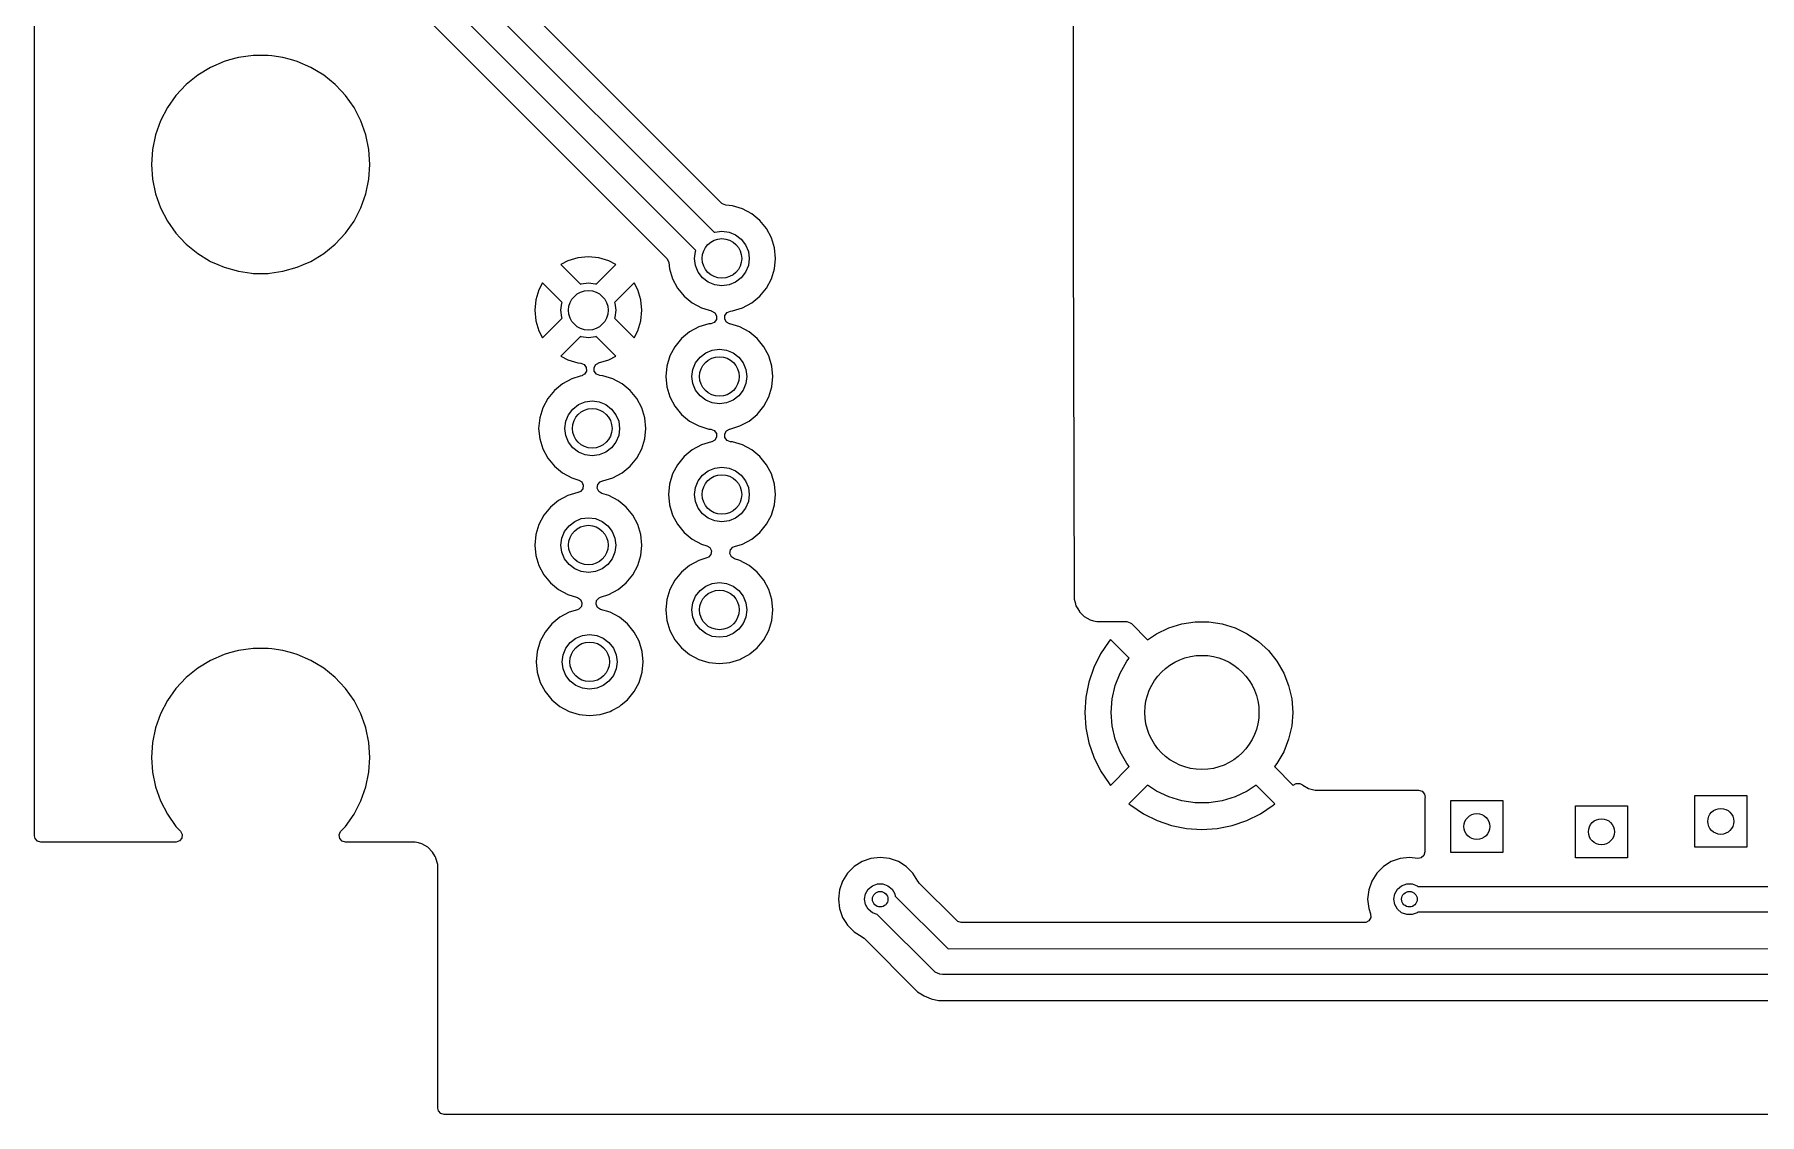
# Model space of a CAD drawing. Extents: x 68 to 141, y -145.2 to -105.
# Drawn here: x 68 to 101.25, y -145.25 to -124.43 of the extents above; entities that cross this region are included whole.
import ezdxf

# ---------------------------------------------------------------- set-up
doc = ezdxf.new("R2010")
doc.units = 0
doc.layers.add('BLACK', color=7, linetype='CONTINUOUS')

msp = doc.modelspace()

# ---------------------------------------------------------------- linework, layer by layer
at = {"layer": 'BLACK', "linetype": 'CONTINUOUS'}
for p, q in [((68.0005, -126.93703), (68.0005, -107.5)), ((70.999956, -118.153126), (81.099668, -128.246326)), ((80.748185, -128.595178), (70.573223, -118.426777)), ((70.16705, -118.728418), (80.188893, -128.75026)), ((81.25026, -127.688893), (72.561368, -119)), ((88.021488, -121.001929), (88.021488, -128.211942)), ((71.654935, -124.953188), (71.391382, -125.067664)), ((71.654936, -124.953188), (71.654935, -124.953188)), ((71.654939, -124.953186), (71.654936, -124.953188)), ((71.654942, -124.953186), (71.654939, -124.953186)), ((71.758659, -124.924126), (71.654942, -124.953186)), ((71.931635, -124.87566), (71.758659, -124.924126)), ((71.931642, -124.875659), (71.931635, -124.87566)), ((72.216321, -124.83653), (71.931642, -124.875659)), ((72.216322, -124.83653), (72.216321, -124.83653)), ((72.503678, -124.83653), (72.216322, -124.83653)), ((72.503679, -124.83653), (72.503678, -124.83653)), ((72.576942, -124.8466), (72.503679, -124.83653)), ((72.788358, -124.875659), (72.576942, -124.8466)), ((72.788359, -124.875659), (72.788358, -124.875659)), ((72.788364, -124.87566), (72.788359, -124.875659)), ((72.935578, -124.916907), (72.788364, -124.87566)), ((73.065058, -124.953186), (72.935578, -124.916907)), ((73.065061, -124.953187), (73.065058, -124.953186)), ((73.065063, -124.953188), (73.065061, -124.953187)), ((73.328617, -125.067664), (73.065063, -124.953188)), ((71.145853, -125.216974), (70.92295, -125.398319)), ((71.391382, -125.067664), (71.145853, -125.216974)), ((73.574146, -125.216974), (73.328617, -125.067664)), ((73.574147, -125.216975), (73.574146, -125.216974)), ((73.797053, -125.398322), (73.574147, -125.216975)), ((70.726812, -125.608329), (70.561098, -125.843094)), ((70.92295, -125.398319), (70.726812, -125.608329)), ((73.914554, -125.524135), (73.797053, -125.398322)), ((73.993187, -125.608329), (73.914554, -125.524135)), ((74.158901, -125.843094), (73.993187, -125.608329)), ((70.561098, -125.843094), (70.428894, -126.098236)), ((74.291106, -126.098236), (74.158901, -125.843094)), ((70.428894, -126.098236), (70.332667, -126.368992)), ((74.387334, -126.368998), (74.291105, -126.098236)), ((74.291105, -126.098236), (74.291106, -126.098236)), ((70.274201, -126.650349), (70.254592, -126.93703)), ((70.332666, -126.368995), (70.274201, -126.650349)), ((70.332667, -126.368992), (70.332666, -126.368995)), ((74.445798, -126.650344), (74.387334, -126.368998)), ((74.465408, -126.93703), (74.445798, -126.650344)), ((68.0005, -134.275), (68.0005, -126.93703)), ((70.254592, -126.93703), (70.274201, -127.22371)), ((74.445798, -127.223716), (74.465408, -126.93703)), ((70.274201, -127.22371), (70.332666, -127.505064)), ((74.387334, -127.505062), (74.445798, -127.223716)), ((70.332666, -127.505064), (70.332667, -127.505067)), ((70.332667, -127.505067), (70.428894, -127.775823)), ((74.291104, -127.775827), (74.387334, -127.505062)), ((70.428894, -127.775823), (70.428893, -127.775823)), ((70.428893, -127.775823), (70.561098, -128.030965)), ((74.158901, -128.030966), (74.291104, -127.775827)), ((81.260999, -127.698453), (81.25026, -127.688893)), ((81.325786, -127.724615), (81.260999, -127.698453)), ((81.451497, -127.736997), (81.325786, -127.724615)), ((81.645258, -127.795774), (81.451497, -127.736997)), ((81.823818, -127.891216), (81.645258, -127.795774)), ((81.823821, -127.891218), (81.823818, -127.891216)), ((81.980334, -128.019665), (81.823821, -127.891218)), ((70.561098, -128.030965), (70.726812, -128.26573)), ((70.726812, -128.26573), (70.807107, -128.351704)), ((73.797053, -128.475738), (73.993189, -128.265728)), ((73.993189, -128.265728), (74.158901, -128.030966)), ((81.099668, -128.246326), (81.113505, -128.240595)), ((81.113505, -128.240595), (81.25, -128.222625)), ((81.25, -128.222625), (81.386495, -128.240595)), ((81.386495, -128.240595), (81.513688, -128.29328)), ((81.513688, -128.29328), (81.62291, -128.37709)), ((82.108781, -128.176178), (81.980334, -128.019665)), ((82.108783, -128.176181), (82.108781, -128.176178)), ((82.204225, -128.354741), (82.108783, -128.176181)), ((88.021488, -128.211942), (88.021312, -128.214669)), ((88.021312, -128.214669), (88.021488, -128.286616)), ((88.021488, -128.286616), (88.021488, -128.358167)), ((70.807107, -128.351704), (70.922947, -128.475738)), ((70.922947, -128.475738), (71.145853, -128.657085)), ((71.145853, -128.657085), (71.374674, -128.796235)), ((73.328625, -128.806391), (73.574147, -128.657085)), ((73.574147, -128.657085), (73.797053, -128.475738)), ((80.722625, -128.75), (80.740595, -128.613505)), ((80.740595, -128.613505), (80.748185, -128.595178)), ((81.62291, -128.37709), (81.70672, -128.486313)), ((81.70672, -128.486313), (81.759405, -128.613505)), ((81.759405, -128.613505), (81.777375, -128.75)), ((82.204225, -128.354743), (82.204225, -128.354741)), ((82.204227, -128.354746), (82.204225, -128.354743)), ((82.263002, -128.548501), (82.204227, -128.354746)), ((82.282848, -128.75), (82.263002, -128.548501)), ((88.021488, -128.358167), (88.021668, -128.360882)), ((88.021668, -128.360882), (88.038506, -135.250415)), ((71.374674, -128.796235), (71.391382, -128.806395)), ((71.391382, -128.806395), (71.532511, -128.867695)), ((71.532511, -128.867695), (71.654942, -128.920874)), ((71.654942, -128.920874), (71.931642, -128.998401)), ((72.788358, -128.998401), (73.065058, -128.920874)), ((73.065058, -128.920874), (73.187491, -128.867694)), ((73.187491, -128.867694), (73.328617, -128.806395)), ((73.328617, -128.806395), (73.32862, -128.806393)), ((73.32862, -128.806393), (73.328625, -128.806391)), ((78.279942, -128.796235), (78.146248, -128.867695)), ((78.146248, -128.867695), (78.524817, -129.246264)), ((78.473596, -128.73749), (78.279942, -128.796235)), ((78.675, -128.717654), (78.473596, -128.73749)), ((78.876403, -128.73749), (78.675, -128.717654)), ((78.825182, -129.246264), (79.20375, -128.867695)), ((79.070063, -128.796237), (78.876403, -128.73749)), ((79.20375, -128.867694), (79.070063, -128.796237)), ((79.20375, -128.867695), (79.20375, -128.867694)), ((80.188893, -128.75026), (80.222378, -128.811583)), ((80.222378, -128.811583), (80.224615, -128.825786)), ((80.224615, -128.825786), (80.236997, -128.951497)), ((80.236997, -128.951497), (80.295774, -129.145258)), ((80.740595, -128.886495), (80.722625, -128.75)), ((80.79328, -129.013688), (80.740595, -128.886495)), ((81.759405, -128.886495), (81.70672, -129.013688)), ((81.777375, -128.75), (81.759405, -128.886495)), ((82.204227, -129.145254), (82.263002, -128.951499)), ((82.263002, -128.951499), (82.282848, -128.75)), ((71.931642, -128.998401), (72.18192, -129.032801)), ((72.18192, -129.032801), (72.216321, -129.03753)), ((72.216321, -129.03753), (72.216322, -129.03753)), ((72.216322, -129.03753), (72.503679, -129.03753)), ((72.503679, -129.03753), (72.53437, -129.033311)), ((72.53437, -129.033311), (72.788358, -128.998401)), ((77.792695, -129.221248), (77.721235, -129.354942)), ((78.171264, -129.599817), (77.792695, -129.221248)), ((78.524817, -129.246264), (78.538505, -129.240595)), ((78.538505, -129.240595), (78.675, -129.222625)), ((78.675, -129.222625), (78.811495, -129.240595)), ((78.811495, -129.240595), (78.825182, -129.246264)), ((79.557304, -129.221247), (79.178734, -129.599816)), ((79.628762, -129.354936), (79.557304, -129.221247)), ((80.295774, -129.145258), (80.391216, -129.323818)), ((80.391216, -129.323818), (80.391218, -129.323821)), ((80.391218, -129.323821), (80.519665, -129.480334)), ((80.87709, -129.12291), (80.79328, -129.013688)), ((80.986312, -129.20672), (80.87709, -129.12291)), ((81.113505, -129.259405), (80.986312, -129.20672)), ((81.25, -129.277375), (81.113505, -129.259405)), ((81.386495, -129.259405), (81.25, -129.277375)), ((81.513688, -129.20672), (81.386495, -129.259405)), ((81.62291, -129.12291), (81.513688, -129.20672)), ((81.70672, -129.013688), (81.62291, -129.12291)), ((81.980334, -129.480334), (82.108782, -129.32382)), ((82.108782, -129.32382), (82.204227, -129.145254)), ((77.66249, -129.548596), (77.642654, -129.75)), ((77.721235, -129.354942), (77.66249, -129.548596)), ((78.147625, -129.75), (78.165595, -129.613505)), ((78.165595, -129.613505), (78.171264, -129.599817)), ((79.178734, -129.599816), (79.184405, -129.613505)), ((79.184405, -129.613505), (79.202375, -129.75)), ((79.687509, -129.548596), (79.628762, -129.354936)), ((79.707345, -129.75), (79.687509, -129.548596)), ((80.519665, -129.480334), (80.676178, -129.608781)), ((80.676178, -129.608781), (80.676181, -129.608783)), ((80.676181, -129.608783), (80.854741, -129.704225)), ((81.645254, -129.704227), (81.82382, -129.608782)), ((81.82382, -129.608782), (81.980334, -129.480334)), ((77.642654, -129.75), (77.66249, -129.951403)), ((77.66249, -129.951403), (77.721237, -130.145063)), ((77.792695, -130.27875), (78.171264, -129.900181)), ((78.165595, -129.886495), (78.147625, -129.75)), ((78.171264, -129.900181), (78.165595, -129.886495)), ((79.184405, -129.886495), (79.178735, -129.900182)), ((79.178735, -129.900182), (79.557304, -130.278751)), ((79.202375, -129.75), (79.184405, -129.886495)), ((79.628763, -130.145061), (79.687509, -129.951403)), ((79.687509, -129.951403), (79.707345, -129.75)), ((80.854741, -129.704225), (80.854743, -129.704225)), ((80.854743, -129.704225), (80.854746, -129.704227)), ((80.854746, -129.704227), (81.048501, -129.763002)), ((81.101181, -129.982697), (81.03726, -130.00818)), ((81.048501, -129.763002), (81.048514, -129.763003)), ((81.048514, -129.763003), (81.049288, -129.763158)), ((81.049288, -129.763158), (81.049663, -129.763354)), ((81.049663, -129.763354), (81.05433, -129.76477)), ((81.05433, -129.76477), (81.054061, -129.765654)), ((81.054061, -129.765654), (81.111201, -129.795539)), ((81.142043, -129.926023), (81.101181, -129.982697)), ((81.111201, -129.795539), (81.145779, -129.856253)), ((81.145779, -129.856253), (81.142043, -129.926023)), ((81.304217, -129.918732), (81.30796, -129.848963)), ((81.338788, -129.97945), (81.304217, -129.918732)), ((81.30796, -129.848963), (81.34883, -129.792293)), ((81.395937, -130.009347), (81.338788, -129.97945)), ((81.34883, -129.792293), (81.412741, -129.766819)), ((81.412741, -129.766819), (81.451499, -129.763002)), ((81.451499, -129.763002), (81.645254, -129.704227)), ((77.721237, -130.145063), (77.792694, -130.27875)), ((77.792694, -130.27875), (77.792695, -130.27875)), ((78.524817, -130.253735), (78.146247, -130.632304)), ((78.538505, -130.259405), (78.524817, -130.253735)), ((78.675, -130.277375), (78.538505, -130.259405)), ((78.811495, -130.259405), (78.675, -130.277375)), ((78.825183, -130.253735), (78.811495, -130.259405)), ((79.203751, -130.632303), (78.825183, -130.253735)), ((79.557304, -130.278751), (79.628763, -130.145061)), ((80.469665, -130.294665), (80.341218, -130.451178)), ((80.626178, -130.166218), (80.469665, -130.294665)), ((80.626181, -130.166216), (80.626178, -130.166218)), ((80.804741, -130.070774), (80.626181, -130.166216)), ((80.998502, -130.011997), (80.804741, -130.070774)), ((81.03726, -130.00818), (80.998502, -130.011997)), ((81.39567, -130.01023), (81.395937, -130.009347)), ((81.400321, -130.011641), (81.39567, -130.01023)), ((81.400698, -130.011838), (81.400321, -130.011641)), ((81.40149, -130.011995), (81.400698, -130.011838)), ((81.595258, -130.070774), (81.40149, -130.011995)), ((81.773818, -130.166216), (81.595258, -130.070774)), ((81.773821, -130.166218), (81.773818, -130.166216)), ((81.930334, -130.294665), (81.773821, -130.166218)), ((82.058781, -130.451178), (81.930334, -130.294665)), ((78.146247, -130.632304), (78.279936, -130.703762)), ((79.070061, -130.703763), (79.203751, -130.632303)), ((80.245774, -130.629741), (80.186997, -130.823502)), ((80.341216, -130.451181), (80.245774, -130.629741)), ((80.341218, -130.451178), (80.341216, -130.451181)), ((80.74328, -130.761313), (80.82709, -130.65209)), ((80.82709, -130.65209), (80.936313, -130.56828)), ((80.936313, -130.56828), (81.063505, -130.515595)), ((81.063505, -130.515595), (81.2, -130.497625)), ((81.2, -130.497625), (81.336495, -130.515595)), ((81.336495, -130.515595), (81.463688, -130.56828)), ((81.463688, -130.56828), (81.57291, -130.65209)), ((81.57291, -130.65209), (81.65672, -130.761313)), ((82.058783, -130.451181), (82.058781, -130.451178)), ((82.154225, -130.629741), (82.058783, -130.451181)), ((82.154225, -130.629743), (82.154225, -130.629741)), ((82.154227, -130.629746), (82.154225, -130.629743)), ((82.213002, -130.823501), (82.154227, -130.629746)), ((78.279936, -130.703762), (78.473597, -130.762509)), ((78.473597, -130.762509), (78.530665, -130.76813)), ((78.530665, -130.76813), (78.595452, -130.79429)), ((78.603815, -130.981529), (78.553554, -131.007672)), ((78.595452, -130.79429), (78.635812, -130.851324)), ((78.638929, -130.921124), (78.603815, -130.981529)), ((78.635812, -130.851324), (78.638929, -130.921124)), ((78.786037, -130.853368), (78.821152, -130.792963)), ((78.789154, -130.923168), (78.786037, -130.853368)), ((78.829512, -130.980203), (78.789154, -130.923168)), ((78.821152, -130.792963), (78.871421, -130.767082)), ((78.894299, -131.006364), (78.829512, -130.980203)), ((78.870571, -130.764279), (79.070061, -130.703763)), ((78.871421, -130.767082), (78.870571, -130.764279)), ((80.186997, -130.823502), (80.167152, -131.025)), ((80.672625, -131.025), (80.690595, -130.888505)), ((80.690595, -130.888505), (80.74328, -130.761313)), ((81.65672, -130.761313), (81.709405, -130.888505)), ((81.709405, -130.888505), (81.727375, -131.025)), ((82.232848, -131.025), (82.213002, -130.823501)), ((78.019665, -131.294665), (77.891218, -131.451178)), ((78.176178, -131.166218), (78.019665, -131.294665)), ((78.176181, -131.166216), (78.176178, -131.166218)), ((78.354741, -131.070774), (78.176181, -131.166216)), ((78.519574, -131.020773), (78.354741, -131.070774)), ((78.548501, -131.011998), (78.519574, -131.020773)), ((78.55433, -131.01023), (78.548501, -131.011997)), ((78.548501, -131.011997), (78.548501, -131.011998)), ((78.553554, -131.007672), (78.55433, -131.01023)), ((78.951497, -131.011997), (78.894299, -131.006364)), ((79.145258, -131.070774), (78.951497, -131.011997)), ((79.323818, -131.166216), (79.145258, -131.070774)), ((79.323821, -131.166218), (79.323818, -131.166216)), ((79.480334, -131.294665), (79.323821, -131.166218)), ((79.608781, -131.451178), (79.480334, -131.294665)), ((80.167152, -131.025), (80.186997, -131.226497)), ((80.186997, -131.226497), (80.245774, -131.420258)), ((80.690595, -131.161495), (80.672625, -131.025)), ((80.74328, -131.288688), (80.690595, -131.161495)), ((80.82709, -131.39791), (80.74328, -131.288688)), ((81.65672, -131.288688), (81.57291, -131.39791)), ((81.709405, -131.161495), (81.65672, -131.288688)), ((81.727375, -131.025), (81.709405, -131.161495)), ((82.154227, -131.420254), (82.213002, -131.226499)), ((82.213002, -131.226499), (82.232848, -131.025)), ((77.795774, -131.629741), (77.736997, -131.823502)), ((77.891216, -131.451181), (77.795774, -131.629741)), ((77.891218, -131.451178), (77.891216, -131.451181)), ((78.29328, -131.761313), (78.37709, -131.65209)), ((78.37709, -131.65209), (78.486313, -131.56828)), ((78.486313, -131.56828), (78.613505, -131.515595)), ((78.613505, -131.515595), (78.75, -131.497625)), ((78.75, -131.497625), (78.886495, -131.515595)), ((78.886495, -131.515595), (79.013688, -131.56828)), ((79.013688, -131.56828), (79.12291, -131.65209)), ((79.12291, -131.65209), (79.20672, -131.761313)), ((79.608783, -131.451181), (79.608781, -131.451178)), ((79.704225, -131.629741), (79.608783, -131.451181)), ((79.704225, -131.629743), (79.704225, -131.629741)), ((79.704227, -131.629746), (79.704225, -131.629743)), ((79.763002, -131.823501), (79.704227, -131.629746)), ((80.245774, -131.420258), (80.341216, -131.598818)), ((80.341216, -131.598818), (80.341218, -131.598821)), ((80.341218, -131.598821), (80.469665, -131.755334)), ((80.936312, -131.48172), (80.82709, -131.39791)), ((81.063505, -131.534405), (80.936312, -131.48172)), ((81.2, -131.552375), (81.063505, -131.534405)), ((81.336495, -131.534405), (81.2, -131.552375)), ((81.463688, -131.48172), (81.336495, -131.534405)), ((81.57291, -131.39791), (81.463688, -131.48172)), ((81.930334, -131.755334), (82.058782, -131.59882)), ((82.058782, -131.59882), (82.154227, -131.420254)), ((77.736997, -131.823502), (77.717152, -132.025)), ((78.222625, -132.025), (78.240595, -131.888505)), ((78.240595, -131.888505), (78.29328, -131.761313)), ((79.20672, -131.761313), (79.259405, -131.888505)), ((79.259405, -131.888505), (79.277375, -132.025)), ((79.782848, -132.025), (79.763002, -131.823501)), ((80.469665, -131.755334), (80.626178, -131.883781)), ((80.626178, -131.883781), (80.626181, -131.883783)), ((80.626181, -131.883783), (80.804741, -131.979225)), ((80.804741, -131.979225), (80.804743, -131.979225)), ((80.804743, -131.979225), (80.804746, -131.979227)), ((80.804746, -131.979227), (80.998501, -132.038002)), ((81.401499, -132.038002), (81.595254, -131.979227)), ((81.595254, -131.979227), (81.77382, -131.883782)), ((81.77382, -131.883782), (81.930334, -131.755334)), ((77.717152, -132.025), (77.736997, -132.226497)), ((77.736997, -132.226497), (77.795774, -132.420258)), ((78.240595, -132.161495), (78.222625, -132.025)), ((78.29328, -132.288688), (78.240595, -132.161495)), ((78.37709, -132.39791), (78.29328, -132.288688)), ((79.20672, -132.288688), (79.12291, -132.39791)), ((79.259405, -132.161495), (79.20672, -132.288688)), ((79.277375, -132.025), (79.259405, -132.161495)), ((79.704227, -132.420254), (79.763002, -132.226499)), ((79.763002, -132.226499), (79.782848, -132.025)), ((81.048512, -132.286994), (80.854741, -132.345774)), ((80.998501, -132.038002), (81.037257, -132.041819)), ((81.037257, -132.041819), (81.102045, -132.067979)), ((81.049305, -132.286837), (81.048512, -132.286994)), ((81.049691, -132.286637), (81.049305, -132.286837)), ((81.05433, -132.28523), (81.049691, -132.286637)), ((81.110407, -132.255218), (81.054069, -132.284371)), ((81.054069, -132.284371), (81.05433, -132.28523)), ((81.102045, -132.067979), (81.142404, -132.125013)), ((81.145521, -132.194813), (81.110407, -132.255218)), ((81.142404, -132.125013), (81.145521, -132.194813)), ((81.304478, -132.130183), (81.339594, -132.069779)), ((81.307594, -132.199983), (81.304478, -132.130183)), ((81.347953, -132.257018), (81.307594, -132.199983)), ((81.339594, -132.069779), (81.395931, -132.040631)), ((81.412739, -132.28318), (81.347953, -132.257018)), ((81.39567, -132.03977), (81.400329, -132.038356)), ((81.395931, -132.040631), (81.39567, -132.03977)), ((81.400329, -132.038356), (81.400715, -132.038157)), ((81.400715, -132.038157), (81.401481, -132.038003)), ((81.401481, -132.038003), (81.401499, -132.038002)), ((81.451497, -132.286997), (81.412739, -132.28318)), ((81.645258, -132.345774), (81.451497, -132.286997)), ((77.795774, -132.420258), (77.891216, -132.598818)), ((77.891216, -132.598818), (77.891218, -132.598821)), ((77.891218, -132.598821), (78.019665, -132.755334)), ((78.486312, -132.48172), (78.37709, -132.39791)), ((78.613505, -132.534405), (78.486312, -132.48172)), ((78.75, -132.552375), (78.613505, -132.534405)), ((78.886495, -132.534405), (78.75, -132.552375)), ((79.013688, -132.48172), (78.886495, -132.534405)), ((79.12291, -132.39791), (79.013688, -132.48172)), ((79.480334, -132.755334), (79.608782, -132.59882)), ((79.608782, -132.59882), (79.704227, -132.420254)), ((80.519665, -132.569665), (80.391218, -132.726178)), ((80.676178, -132.441218), (80.519665, -132.569665)), ((80.676181, -132.441216), (80.676178, -132.441218)), ((80.854741, -132.345774), (80.676181, -132.441216)), ((81.823818, -132.441216), (81.645258, -132.345774)), ((81.823821, -132.441218), (81.823818, -132.441216)), ((81.980334, -132.569665), (81.823821, -132.441218)), ((82.108781, -132.726178), (81.980334, -132.569665)), ((78.019665, -132.755334), (78.176178, -132.883781)), ((78.176178, -132.883781), (78.176181, -132.883783)), ((78.176181, -132.883783), (78.354741, -132.979225)), ((78.354741, -132.979225), (78.354743, -132.979225)), ((78.354743, -132.979225), (78.354746, -132.979227)), ((78.354746, -132.979227), (78.491055, -133.020576)), ((78.951499, -133.038002), (79.145254, -132.979227)), ((79.145254, -132.979227), (79.32382, -132.883782)), ((79.32382, -132.883782), (79.480334, -132.755334)), ((80.295774, -132.904741), (80.236997, -133.098502)), ((80.391216, -132.726181), (80.295774, -132.904741)), ((80.391218, -132.726178), (80.391216, -132.726181)), ((80.79328, -133.036313), (80.87709, -132.92709)), ((80.87709, -132.92709), (80.986313, -132.84328)), ((80.986313, -132.84328), (81.113505, -132.790595)), ((81.113505, -132.790595), (81.25, -132.772625)), ((81.25, -132.772625), (81.386495, -132.790595)), ((81.386495, -132.790595), (81.513688, -132.84328)), ((81.513688, -132.84328), (81.62291, -132.92709)), ((81.62291, -132.92709), (81.70672, -133.036313)), ((82.108783, -132.726181), (82.108781, -132.726178)), ((82.204225, -132.904741), (82.108783, -132.726181)), ((82.204225, -132.904743), (82.204225, -132.904741)), ((82.204227, -132.904746), (82.204225, -132.904743)), ((82.263002, -133.098501), (82.204227, -132.904746)), ((78.473512, -133.261994), (78.279741, -133.320774)), ((78.47926, -133.260851), (78.473512, -133.261994)), ((78.521165, -133.244146), (78.47926, -133.260851)), ((78.491055, -133.020576), (78.549493, -133.058873)), ((78.567389, -133.191752), (78.521165, -133.244146)), ((78.549493, -133.058873), (78.577949, -133.122685)), ((78.577949, -133.122685), (78.567389, -133.191752)), ((78.847049, -133.177313), (78.85761, -133.108246)), ((78.875506, -133.241126), (78.847049, -133.177313)), ((78.85761, -133.108246), (78.903835, -133.055853)), ((78.933944, -133.279423), (78.875506, -133.241126)), ((78.903835, -133.055853), (78.945751, -133.039145)), ((79.070255, -133.320773), (78.933944, -133.279423)), ((78.945751, -133.039145), (78.951489, -133.038002)), ((78.951489, -133.038002), (78.951499, -133.038002)), ((80.236997, -133.098502), (80.217152, -133.3)), ((80.217152, -133.3), (80.236997, -133.501497)), ((80.722625, -133.3), (80.740595, -133.163505)), ((80.740595, -133.436495), (80.722625, -133.3)), ((80.740595, -133.163505), (80.79328, -133.036313)), ((81.70672, -133.036313), (81.759405, -133.163505)), ((81.759405, -133.163505), (81.777375, -133.3)), ((81.777375, -133.3), (81.759405, -133.436495)), ((82.282848, -133.3), (82.263002, -133.098501)), ((82.263002, -133.501499), (82.282848, -133.3)), ((77.944665, -133.544665), (77.816218, -133.701178)), ((78.101178, -133.416218), (77.944665, -133.544665)), ((78.101181, -133.416216), (78.101178, -133.416218)), ((78.279741, -133.320774), (78.101181, -133.416216)), ((79.248818, -133.416216), (79.070255, -133.320773)), ((79.248821, -133.416218), (79.248818, -133.416216)), ((79.405334, -133.544665), (79.248821, -133.416218)), ((79.533781, -133.701178), (79.405334, -133.544665)), ((80.236997, -133.501497), (80.295774, -133.695258)), ((80.79328, -133.563688), (80.740595, -133.436495)), ((80.87709, -133.67291), (80.79328, -133.563688)), ((81.70672, -133.563688), (81.62291, -133.67291)), ((81.759405, -133.436495), (81.70672, -133.563688)), ((82.204227, -133.695254), (82.263002, -133.501499)), ((77.720774, -133.879741), (77.661997, -134.073502)), ((77.816216, -133.701181), (77.720774, -133.879741)), ((77.816218, -133.701178), (77.816216, -133.701181)), ((78.21828, -134.011313), (78.30209, -133.90209)), ((78.30209, -133.90209), (78.411313, -133.81828)), ((78.411313, -133.81828), (78.538505, -133.765595)), ((78.538505, -133.765595), (78.675, -133.747625)), ((78.675, -133.747625), (78.811495, -133.765595)), ((78.811495, -133.765595), (78.938688, -133.81828)), ((78.938688, -133.81828), (79.04791, -133.90209)), ((79.04791, -133.90209), (79.13172, -134.011313)), ((79.533783, -133.701181), (79.533781, -133.701178)), ((79.629225, -133.879741), (79.533783, -133.701181)), ((79.629225, -133.879743), (79.629225, -133.879741)), ((79.629227, -133.879746), (79.629225, -133.879743)), ((79.688002, -134.073501), (79.629227, -133.879746)), ((80.295774, -133.695258), (80.391216, -133.873818)), ((80.391216, -133.873818), (80.391218, -133.873821)), ((80.391218, -133.873821), (80.519665, -134.030334)), ((80.986312, -133.75672), (80.87709, -133.67291)), ((81.113505, -133.809405), (80.986312, -133.75672)), ((81.25, -133.827375), (81.113505, -133.809405)), ((81.386495, -133.809405), (81.25, -133.827375)), ((81.513688, -133.75672), (81.386495, -133.809405)), ((81.62291, -133.67291), (81.513688, -133.75672)), ((81.980334, -134.030334), (82.108782, -133.87382)), ((82.108782, -133.87382), (82.204227, -133.695254)), ((68.0005, -139.8755), (68.0005, -134.275)), ((77.661997, -134.073502), (77.642152, -134.275)), ((77.642152, -134.275), (77.661997, -134.476497)), ((78.147625, -134.275), (78.165595, -134.138505)), ((78.165595, -134.411495), (78.147625, -134.275)), ((78.165595, -134.138505), (78.21828, -134.011313)), ((79.13172, -134.011313), (79.184405, -134.138505)), ((79.184405, -134.138505), (79.202375, -134.275)), ((79.202375, -134.275), (79.184405, -134.411495)), ((79.707848, -134.275), (79.688002, -134.073501)), ((79.688002, -134.476499), (79.707848, -134.275)), ((80.519665, -134.030334), (80.676178, -134.158781)), ((80.676178, -134.158781), (80.676181, -134.158783)), ((80.676181, -134.158783), (80.854741, -134.254225)), ((80.854741, -134.254225), (80.854743, -134.254225)), ((80.854743, -134.254225), (80.854746, -134.254227)), ((80.854746, -134.254227), (80.960331, -134.286256)), ((80.960331, -134.286256), (81.018769, -134.324553)), ((81.459559, -134.315173), (81.48966, -134.301425)), ((81.48966, -134.301425), (81.645254, -134.254227)), ((81.645254, -134.254227), (81.82382, -134.158782)), ((81.82382, -134.158782), (81.980334, -134.030334)), ((77.661997, -134.476497), (77.720774, -134.670258)), ((78.21828, -134.538688), (78.165595, -134.411495)), ((78.30209, -134.64791), (78.21828, -134.538688)), ((79.13172, -134.538688), (79.04791, -134.64791)), ((79.184405, -134.411495), (79.13172, -134.538688)), ((79.629227, -134.670254), (79.688002, -134.476499)), ((80.804744, -134.570773), (80.626181, -134.666216)), ((80.960331, -134.523576), (80.804744, -134.570773)), ((80.990441, -134.509826), (80.960331, -134.523576)), ((81.036665, -134.457432), (80.990441, -134.509826)), ((81.018769, -134.324553), (81.047225, -134.388365)), ((81.047225, -134.388365), (81.036665, -134.457432)), ((81.402773, -134.436633), (81.413334, -134.367566)), ((81.43123, -134.500446), (81.402773, -134.436633)), ((81.413334, -134.367566), (81.459559, -134.315173)), ((81.489668, -134.538743), (81.43123, -134.500446)), ((81.595255, -134.570773), (81.489668, -134.538743)), ((81.773818, -134.666216), (81.595255, -134.570773)), ((77.720774, -134.670258), (77.816216, -134.848818)), ((77.816216, -134.848818), (77.816218, -134.848821)), ((77.816218, -134.848821), (77.944665, -135.005334)), ((78.411312, -134.73172), (78.30209, -134.64791)), ((78.538505, -134.784405), (78.411312, -134.73172)), ((78.675, -134.802375), (78.538505, -134.784405)), ((78.811495, -134.784405), (78.675, -134.802375)), ((78.938688, -134.73172), (78.811495, -134.784405)), ((79.04791, -134.64791), (78.938688, -134.73172)), ((79.405334, -135.005334), (79.533782, -134.84882)), ((79.533782, -134.84882), (79.629227, -134.670254)), ((80.341216, -134.951181), (80.245774, -135.129741)), ((80.341218, -134.951178), (80.341216, -134.951181)), ((80.469665, -134.794665), (80.341218, -134.951178)), ((80.626178, -134.666218), (80.469665, -134.794665)), ((80.626181, -134.666216), (80.626178, -134.666218)), ((81.773821, -134.666218), (81.773818, -134.666216)), ((81.930334, -134.794665), (81.773821, -134.666218)), ((82.058781, -134.951178), (81.930334, -134.794665)), ((82.058783, -134.951181), (82.058781, -134.951178)), ((82.154225, -135.129741), (82.058783, -134.951181)), ((77.944665, -135.005334), (78.101178, -135.133781)), ((78.101178, -135.133781), (78.101181, -135.133783)), ((78.101181, -135.133783), (78.279741, -135.229225)), ((78.279741, -135.229225), (78.279743, -135.229225)), ((78.279743, -135.229225), (78.279746, -135.229227)), ((78.279746, -135.229227), (78.464038, -135.285131)), ((78.464038, -135.285131), (78.522475, -135.323428)), ((78.834628, -135.343692), (78.880852, -135.291298)), ((78.880852, -135.291298), (78.91096, -135.277548)), ((78.91096, -135.277548), (79.070254, -135.229227)), ((79.070254, -135.229227), (79.24882, -135.133782)), ((79.24882, -135.133782), (79.405334, -135.005334)), ((80.245774, -135.129741), (80.186997, -135.323502)), ((80.690595, -135.388505), (80.74328, -135.261313)), ((80.74328, -135.261313), (80.82709, -135.15209)), ((80.82709, -135.15209), (80.936313, -135.06828)), ((80.936313, -135.06828), (81.063505, -135.015595)), ((81.063505, -135.015595), (81.2, -134.997625)), ((81.2, -134.997625), (81.336495, -135.015595)), ((81.336495, -135.015595), (81.463688, -135.06828)), ((81.463688, -135.06828), (81.57291, -135.15209)), ((81.57291, -135.15209), (81.65672, -135.261313)), ((81.65672, -135.261313), (81.709405, -135.388505)), ((82.154225, -135.129743), (82.154225, -135.129741)), ((82.154227, -135.129746), (82.154225, -135.129743)), ((82.213002, -135.323501), (82.154227, -135.129746)), ((88.038506, -135.250415), (88.038506, -135.315908)), ((78.304744, -135.570773), (78.126181, -135.666216)), ((78.464037, -135.522451), (78.304744, -135.570773)), ((78.494147, -135.508701), (78.464037, -135.522451)), ((78.540371, -135.456307), (78.494147, -135.508701)), ((78.522475, -135.323428), (78.550931, -135.38724)), ((78.550931, -135.38724), (78.540371, -135.456307)), ((78.824067, -135.412759), (78.834628, -135.343692)), ((78.852524, -135.476571), (78.824067, -135.412759)), ((78.91096, -135.514868), (78.852524, -135.476571)), ((79.095254, -135.570773), (78.91096, -135.514868)), ((79.09526, -135.570775), (79.095254, -135.570773)), ((79.273818, -135.666216), (79.09526, -135.570775)), ((80.186997, -135.323502), (80.167152, -135.525)), ((80.167152, -135.525), (80.186997, -135.726497)), ((80.672625, -135.525), (80.690595, -135.388505)), ((80.690595, -135.661495), (80.672625, -135.525)), ((81.709405, -135.388505), (81.727375, -135.525)), ((81.727375, -135.525), (81.709405, -135.661495)), ((82.232848, -135.525), (82.213002, -135.323501)), ((82.213002, -135.726499), (82.232848, -135.525)), ((88.038506, -135.315908), (88.038544, -135.316191)), ((88.038544, -135.316191), (88.038592, -135.316552)), ((88.038592, -135.316552), (88.038663, -135.317095)), ((88.038663, -135.317095), (88.055638, -135.379832)), ((88.055638, -135.379832), (88.055717, -135.380125)), ((88.055717, -135.380125), (88.072617, -135.443199)), ((88.072617, -135.443199), (88.072787, -135.443606)), ((88.072787, -135.443606), (88.072897, -135.443872)), ((88.072897, -135.443872), (88.073079, -135.444313)), ((88.073079, -135.444313), (88.105928, -135.500888)), ((88.105928, -135.500888), (88.106004, -135.501019)), ((88.106004, -135.501019), (88.138506, -135.557314)), ((88.138506, -135.557314), (88.138515, -135.557329)), ((88.138515, -135.557329), (88.138908, -135.557839)), ((88.138908, -135.557839), (88.139093, -135.558079)), ((88.139093, -135.558079), (88.139251, -135.558285)), ((88.139251, -135.558285), (88.185556, -135.604364)), ((88.185556, -135.604364), (88.231698, -135.650506)), ((77.841216, -135.951181), (77.745774, -136.129741)), ((77.841218, -135.951178), (77.841216, -135.951181)), ((77.969665, -135.794665), (77.841218, -135.951178)), ((78.126178, -135.666218), (77.969665, -135.794665)), ((78.126181, -135.666216), (78.126178, -135.666218)), ((79.273821, -135.666218), (79.273818, -135.666216)), ((79.430334, -135.794665), (79.273821, -135.666218)), ((79.558781, -135.951178), (79.430334, -135.794665)), ((79.558783, -135.951181), (79.558781, -135.951178)), ((79.654225, -136.129741), (79.558783, -135.951181)), ((80.186997, -135.726497), (80.245774, -135.920258)), ((80.245774, -135.920258), (80.341216, -136.098818)), ((80.74328, -135.788688), (80.690595, -135.661495)), ((80.82709, -135.89791), (80.74328, -135.788688)), ((80.936312, -135.98172), (80.82709, -135.89791)), ((81.57291, -135.89791), (81.463688, -135.98172)), ((81.65672, -135.788688), (81.57291, -135.89791)), ((81.709405, -135.661495), (81.65672, -135.788688)), ((82.058782, -136.09882), (82.154227, -135.920254)), ((82.154227, -135.920254), (82.213002, -135.726499)), ((88.231698, -135.650506), (88.232024, -135.650755)), ((88.232024, -135.650755), (88.232255, -135.650932)), ((88.232255, -135.650932), (88.232657, -135.65124)), ((88.232657, -135.65124), (88.232668, -135.651246)), ((88.232668, -135.651246), (88.232672, -135.65125)), ((88.232672, -135.65125), (88.289095, -135.683642)), ((88.289095, -135.683642), (88.289311, -135.683868)), ((88.289311, -135.683868), (88.289356, -135.683792)), ((88.289356, -135.683792), (88.345834, -135.7164)), ((88.345834, -135.7164), (88.3464, -135.716633)), ((88.3464, -135.716633), (88.346597, -135.716714)), ((88.346597, -135.716714), (88.346951, -135.71686)), ((88.346951, -135.71686), (88.346958, -135.716861)), ((88.346958, -135.716861), (88.34696, -135.716863)), ((88.34696, -135.716863), (88.410236, -135.733652)), ((88.410236, -135.733652), (88.473114, -135.7505)), ((88.473114, -135.7505), (88.473117, -135.7505)), ((88.473117, -135.7505), (88.473128, -135.750503)), ((88.473128, -135.750503), (88.473739, -135.750582)), ((88.473739, -135.750582), (88.474069, -135.750625)), ((88.474069, -135.750625), (88.474328, -135.750659)), ((88.474328, -135.750659), (88.474333, -135.750658)), ((88.474333, -135.750658), (88.474337, -135.75066)), ((88.474337, -135.75066), (88.539664, -135.7505)), ((88.539664, -135.7505), (88.539821, -135.7505)), ((88.539821, -135.7505), (89.052692, -135.7505)), ((89.052692, -135.7505), (89.119731, -135.770185)), ((89.119731, -135.770185), (89.140373, -135.786819)), ((89.140373, -135.786819), (89.454353, -136.1008)), ((89.625, -135.984456), (89.860653, -135.870971)), ((89.860653, -135.870971), (90.110588, -135.793876)), ((90.110588, -135.793876), (90.369222, -135.754893)), ((90.369222, -135.754893), (90.630778, -135.754893)), ((90.630778, -135.754893), (90.889412, -135.793876)), ((90.889412, -135.793876), (91.139347, -135.870971)), ((91.139347, -135.870971), (91.375, -135.984456)), ((71.931635, -136.30566), (71.758659, -136.354126)), ((71.931642, -136.305659), (71.931635, -136.30566)), ((72.216321, -136.26653), (71.931642, -136.305659)), ((72.216322, -136.26653), (72.216321, -136.26653)), ((72.503678, -136.26653), (72.216322, -136.26653)), ((72.503679, -136.26653), (72.503678, -136.26653)), ((72.576942, -136.2766), (72.503679, -136.26653)), ((72.788358, -136.305659), (72.576942, -136.2766)), ((72.788359, -136.305659), (72.788358, -136.305659)), ((72.788364, -136.30566), (72.788359, -136.305659)), ((72.935578, -136.346907), (72.788364, -136.30566)), ((77.745774, -136.129741), (77.686997, -136.323502)), ((78.190595, -136.388505), (78.24328, -136.261313)), ((78.24328, -136.261313), (78.32709, -136.15209)), ((78.32709, -136.15209), (78.436313, -136.06828)), ((78.436313, -136.06828), (78.563505, -136.015595)), ((78.563505, -136.015595), (78.7, -135.997625)), ((78.7, -135.997625), (78.836495, -136.015595)), ((78.836495, -136.015595), (78.963688, -136.06828)), ((78.963688, -136.06828), (79.07291, -136.15209)), ((79.07291, -136.15209), (79.15672, -136.261313)), ((79.15672, -136.261313), (79.209405, -136.388505)), ((79.654225, -136.129743), (79.654225, -136.129741)), ((79.654227, -136.129746), (79.654225, -136.129743)), ((79.713002, -136.323501), (79.654227, -136.129746)), ((80.341216, -136.098818), (80.341218, -136.098821)), ((80.341218, -136.098821), (80.469665, -136.255334)), ((80.469665, -136.255334), (80.626178, -136.383781)), ((81.063505, -136.034405), (80.936312, -135.98172)), ((81.2, -136.052375), (81.063505, -136.034405)), ((81.336495, -136.034405), (81.2, -136.052375)), ((81.463688, -135.98172), (81.336495, -136.034405)), ((81.78747, -136.37258), (81.930334, -136.255334)), ((81.930334, -136.255334), (82.058782, -136.09882)), ((88.711126, -136.127346), (88.547265, -136.37258)), ((88.711131, -136.127339), (88.711126, -136.127346)), ((88.740403, -136.093959), (88.711131, -136.127339)), ((88.740405, -136.093959), (88.740403, -136.093959)), ((89.101356, -136.454909), (88.740405, -136.093959)), ((89.454353, -136.1008), (89.625, -135.984456)), ((91.375, -135.984456), (91.591107, -136.131795)), ((91.591107, -136.131795), (91.782841, -136.309698)), ((91.782841, -136.309698), (91.945918, -136.51419)), ((71.391382, -136.497664), (71.145853, -136.646974)), ((71.654935, -136.383188), (71.391382, -136.497664)), ((71.654936, -136.383188), (71.654935, -136.383188)), ((71.654939, -136.383186), (71.654936, -136.383188)), ((71.654942, -136.383186), (71.654939, -136.383186)), ((71.758659, -136.354126), (71.654942, -136.383186)), ((73.065058, -136.383186), (72.935578, -136.346907)), ((73.065061, -136.383187), (73.065058, -136.383186)), ((73.065063, -136.383188), (73.065061, -136.383187)), ((73.328617, -136.497664), (73.065063, -136.383188)), ((73.574146, -136.646974), (73.328617, -136.497664)), ((77.686997, -136.323502), (77.667152, -136.525)), ((77.667152, -136.525), (77.686997, -136.726497)), ((78.172625, -136.525), (78.190595, -136.388505)), ((78.190595, -136.661495), (78.172625, -136.525)), ((79.209405, -136.388505), (79.227375, -136.525)), ((79.227375, -136.525), (79.209405, -136.661495)), ((79.732848, -136.525), (79.713002, -136.323501)), ((79.713002, -136.726499), (79.732848, -136.525)), ((80.626178, -136.383781), (80.626181, -136.383783)), ((80.626181, -136.383783), (80.804741, -136.479225)), ((80.804741, -136.479225), (80.804743, -136.479225)), ((80.804743, -136.479225), (80.804746, -136.479227)), ((80.804746, -136.479227), (80.998501, -136.538002)), ((80.998501, -136.538002), (81.2, -136.557848)), ((81.2, -136.557848), (81.401499, -136.538002)), ((81.401499, -136.538002), (81.595254, -136.479227)), ((81.595254, -136.479227), (81.615129, -136.468604)), ((81.615129, -136.468604), (81.773818, -136.383783)), ((81.773818, -136.383783), (81.773821, -136.383781)), ((81.773821, -136.383781), (81.78747, -136.37258)), ((88.416812, -136.637111), (88.322005, -136.9164)), ((88.547258, -136.372593), (88.416812, -136.637111)), ((88.547265, -136.37258), (88.547258, -136.372593)), ((88.923304, -136.740703), (89.054082, -136.51419)), ((89.054082, -136.51419), (89.101356, -136.454909)), ((91.945918, -136.51419), (92.076696, -136.740703)), ((70.92295, -136.828319), (70.726812, -137.038329)), ((71.145853, -136.646974), (70.92295, -136.828319)), ((73.574147, -136.646975), (73.574146, -136.646974)), ((73.797053, -136.828322), (73.574147, -136.646975)), ((73.882915, -136.920258), (73.797053, -136.828322)), ((73.993187, -137.038329), (73.882915, -136.920258)), ((77.686997, -136.726497), (77.745774, -136.920258)), ((77.745774, -136.920258), (77.841216, -137.098818)), ((78.24328, -136.788688), (78.190595, -136.661495)), ((78.32709, -136.89791), (78.24328, -136.788688)), ((78.436312, -136.98172), (78.32709, -136.89791)), ((79.07291, -136.89791), (78.963688, -136.98172)), ((79.15672, -136.788688), (79.07291, -136.89791)), ((79.209405, -136.661495), (79.15672, -136.788688)), ((79.558782, -137.09882), (79.654227, -136.920254)), ((79.654227, -136.920254), (79.713002, -136.726499)), ((88.322001, -136.916415), (88.264464, -137.205675)), ((88.322005, -136.9164), (88.322001, -136.916415)), ((88.827748, -136.984178), (88.923304, -136.740703)), ((92.076696, -136.740703), (92.172252, -136.984178)), ((70.561098, -137.273094), (70.428894, -137.528236)), ((70.726812, -137.038329), (70.561098, -137.273094)), ((74.158901, -137.273094), (73.993187, -137.038329)), ((74.291106, -137.528236), (74.158901, -137.273094)), ((77.841216, -137.098818), (77.841218, -137.098821)), ((77.841218, -137.098821), (77.969665, -137.255334)), ((77.969665, -137.255334), (78.126178, -137.383781)), ((78.563505, -137.034405), (78.436312, -136.98172)), ((78.7, -137.052375), (78.563505, -137.034405)), ((78.836495, -137.034405), (78.7, -137.052375)), ((78.963688, -136.98172), (78.836495, -137.034405)), ((79.310429, -137.353738), (79.430334, -137.255334)), ((79.430334, -137.255334), (79.558782, -137.09882)), ((88.264462, -137.205687), (88.245172, -137.5)), ((88.264464, -137.205675), (88.264462, -137.205687)), ((88.75, -137.5), (88.769546, -137.239176)), ((88.769546, -137.239176), (88.827748, -136.984178)), ((92.172252, -136.984178), (92.230454, -137.239176)), ((92.230454, -137.239176), (92.25, -137.5)), ((70.428894, -137.528236), (70.332667, -137.798992)), ((74.372615, -137.757584), (74.291105, -137.528236)), ((74.291105, -137.528236), (74.291106, -137.528236)), ((78.126178, -137.383781), (78.126181, -137.383783)), ((78.126181, -137.383783), (78.304741, -137.479225)), ((78.304741, -137.479225), (78.304743, -137.479225)), ((78.304743, -137.479225), (78.304746, -137.479227)), ((78.304746, -137.479227), (78.498501, -137.538002)), ((78.498501, -137.538002), (78.7, -137.557848)), ((78.7, -137.557848), (78.901499, -137.538002)), ((78.901499, -137.538002), (79.095254, -137.479227)), ((79.095254, -137.479227), (79.130197, -137.46055)), ((79.130197, -137.46055), (79.273818, -137.383783)), ((79.273818, -137.383783), (79.273821, -137.383781)), ((79.273821, -137.383781), (79.310429, -137.353738)), ((88.245172, -137.5), (88.264462, -137.794312)), ((88.769546, -137.760824), (88.75, -137.5)), ((92.25, -137.5), (92.230454, -137.760824)), ((70.332666, -137.798995), (70.274201, -138.080349)), ((70.332667, -137.798992), (70.332666, -137.798995)), ((74.387334, -137.798998), (74.372615, -137.757584)), ((74.445798, -138.080344), (74.387334, -137.798998)), ((88.264462, -137.794312), (88.264464, -137.794324)), ((88.264464, -137.794324), (88.322001, -138.083584)), ((88.827748, -138.015822), (88.769546, -137.760824)), ((92.230454, -137.760824), (92.172252, -138.015822)), ((70.274201, -138.080349), (70.254592, -138.36703)), ((74.465408, -138.36703), (74.445798, -138.080344)), ((88.322001, -138.083584), (88.322005, -138.083599)), ((88.322005, -138.083599), (88.416812, -138.362888)), ((88.923304, -138.259297), (88.827748, -138.015822)), ((89.054082, -138.48581), (88.923304, -138.259297)), ((92.076696, -138.259297), (91.945918, -138.48581)), ((92.172252, -138.015822), (92.076696, -138.259297)), ((70.254592, -138.36703), (70.274201, -138.65371)), ((74.445798, -138.653716), (74.465408, -138.36703)), ((88.416812, -138.362888), (88.547258, -138.627406)), ((88.547258, -138.627406), (88.547265, -138.627419)), ((88.547265, -138.627419), (88.711123, -138.872649)), ((88.740405, -138.90604), (89.101355, -138.545089)), ((89.101355, -138.545089), (89.054082, -138.48581)), ((91.945918, -138.48581), (91.898643, -138.54509)), ((91.898643, -138.54509), (92.259593, -138.906039)), ((70.274201, -138.65371), (70.332666, -138.935064)), ((70.332666, -138.935064), (70.332667, -138.935067)), ((70.332667, -138.935067), (70.428894, -139.205823)), ((74.291104, -139.205827), (74.387334, -138.935062)), ((74.387334, -138.935062), (74.445798, -138.653716)), ((88.711123, -138.872649), (88.740405, -138.90604)), ((89.454352, -138.899198), (89.093958, -139.259593)), ((89.625, -139.015544), (89.454352, -138.899198)), ((91.545646, -138.899199), (91.375, -139.015544)), ((91.906039, -139.259593), (91.545646, -138.899199)), ((92.259593, -138.906039), (92.260434, -138.905081)), ((92.260434, -138.905081), (92.319435, -138.867656)), ((92.319435, -138.867656), (92.389304, -138.868071)), ((92.389304, -138.868071), (92.435947, -138.895934)), ((92.435947, -138.895934), (92.43624, -138.895553)), ((92.43624, -138.895553), (92.439511, -138.898063)), ((92.439511, -138.898063), (92.441344, -138.899158)), ((92.441344, -138.899158), (92.442686, -138.9005)), ((92.442686, -138.9005), (92.556814, -138.966392)), ((92.556814, -138.966392), (92.684108, -139.0005)), ((70.428894, -139.205823), (70.428893, -139.205823)), ((70.428893, -139.205823), (70.561098, -139.460965)), ((74.158901, -139.460966), (74.291104, -139.205827)), ((89.093958, -139.259593), (89.12735, -139.288876)), ((89.12735, -139.288876), (89.37258, -139.452734)), ((89.860653, -139.129029), (89.625, -139.015544)), ((90.110588, -139.206124), (89.860653, -139.129029)), ((90.369222, -139.245107), (90.110588, -139.206124)), ((90.630778, -139.245107), (90.369222, -139.245107)), ((90.889412, -139.206124), (90.630778, -139.245107)), ((91.139347, -139.129029), (90.889412, -139.206124)), ((91.375, -139.015544), (91.139347, -139.129029)), ((91.627419, -139.452734), (91.872648, -139.288877)), ((91.872648, -139.288877), (91.906039, -139.259593)), ((92.684108, -139.0005), (94.677756, -139.0005)), ((94.677756, -139.0005), (94.744795, -139.020185)), ((94.744795, -139.020185), (94.79055, -139.072989)), ((94.79055, -139.072989), (94.801045, -139.137752)), ((94.801045, -139.137752), (94.7995, -139.152127)), ((94.7995, -139.152127), (94.7995, -139.152133)), ((94.7995, -139.152133), (94.7995, -139.152134)), ((94.7995, -139.152134), (94.7995, -140.189424)), ((95.3, -140.2), (95.3, -139.2)), ((95.3, -139.2), (96.3, -139.2)), ((96.3, -139.2), (96.3, -140.2)), ((97.7, -140.3), (97.7, -139.3)), ((97.7, -139.3), (98.7, -139.3)), ((98.7, -139.3), (98.7, -140.3)), ((100, -140.1), (100, -139.1)), ((100, -139.1), (101, -139.1)), ((101, -139.1), (101, -140.1)), ((70.561098, -139.460965), (70.726812, -139.69573)), ((73.993189, -139.695728), (74.158901, -139.460966)), ((89.37258, -139.452734), (89.372593, -139.452741)), ((89.372593, -139.452741), (89.637111, -139.583187)), ((89.637111, -139.583187), (89.9164, -139.677994)), ((91.083599, -139.677994), (91.362888, -139.583187)), ((91.362888, -139.583187), (91.627406, -139.452741)), ((91.627406, -139.452741), (91.627419, -139.452734)), ((68.011706, -139.927011), (68.0005, -139.8755)), ((68.057461, -139.979815), (68.011706, -139.927011)), ((70.726812, -139.69573), (70.815661, -139.790863)), ((70.839673, -139.922774), (70.795916, -139.977246)), ((70.815661, -139.790863), (70.847033, -139.853294)), ((70.847033, -139.853294), (70.839673, -139.922774)), ((73.872224, -139.857853), (73.901249, -139.794297)), ((73.882168, -139.927011), (73.872224, -139.857853)), ((73.927923, -139.979815), (73.882168, -139.927011)), ((73.901249, -139.794297), (73.904339, -139.790863)), ((73.904339, -139.790863), (73.993187, -139.69573)), ((73.993186, -139.69573), (73.993189, -139.695728)), ((73.993187, -139.69573), (73.993186, -139.69573)), ((89.9164, -139.677994), (89.916415, -139.677998)), ((89.916415, -139.677998), (90.205675, -139.735535)), ((90.205675, -139.735535), (90.205687, -139.735537)), ((90.205687, -139.735537), (90.5, -139.754827)), ((90.5, -139.754827), (90.794312, -139.735537)), ((90.794312, -139.735537), (90.794324, -139.735535)), ((90.794324, -139.735535), (91.083584, -139.677998)), ((91.083584, -139.677998), (91.083599, -139.677994)), ((68.1245, -139.9995), (68.057461, -139.979815)), ((70.725038, -139.9995), (68.1245, -139.9995)), ((70.729657, -139.999414), (70.725038, -139.9995)), ((70.795916, -139.977246), (70.729657, -139.999414)), ((73.994962, -139.9995), (73.927923, -139.979815)), ((75.337879, -139.9995), (73.994962, -139.9995)), ((75.33788, -139.9995), (75.337879, -139.9995)), ((75.401527, -140.016554), (75.33788, -139.9995)), ((75.465175, -140.033608), (75.401527, -140.016554)), ((75.522238, -140.066554), (75.465175, -140.033608)), ((75.579302, -140.0995), (75.522238, -140.066554)), ((75.672488, -140.192686), (75.579302, -140.0995)), ((75.721173, -140.277011), (75.672488, -140.192686)), ((75.735726, -140.302218), (75.721173, -140.277011)), ((84.299996, -140.294435), (84.12075, -140.31463)), ((84.300004, -140.294435), (84.299996, -140.294435)), ((84.479249, -140.31463), (84.300004, -140.294435)), ((94.499996, -140.294435), (94.32075, -140.31463)), ((94.500004, -140.294435), (94.499996, -140.294435)), ((94.661617, -140.312644), (94.500004, -140.294435)), ((94.779815, -140.256463), (94.727011, -140.302218)), ((94.7995, -140.189424), (94.779815, -140.256463)), ((96.3, -140.2), (95.3, -140.2)), ((101, -140.1), (100, -140.1)), ((75.73838, -140.306814), (75.735726, -140.302218)), ((75.772488, -140.434108), (75.73838, -140.306814)), ((75.772488, -140.43411), (75.772488, -140.434108)), ((75.772488, -141.099996), (75.772488, -140.43411)), ((83.670184, -140.597737), (83.574211, -140.750476)), ((83.797737, -140.470184), (83.670184, -140.597737)), ((83.950476, -140.374211), (83.797737, -140.470184)), ((84.120745, -140.314631), (83.950476, -140.374211)), ((84.12075, -140.31463), (84.120745, -140.314631)), ((84.479254, -140.314631), (84.479249, -140.31463)), ((84.649523, -140.374211), (84.479254, -140.314631)), ((84.802262, -140.470184), (84.649523, -140.374211)), ((84.929815, -140.597737), (84.802262, -140.470184)), ((85.025792, -140.750483), (84.929815, -140.597737)), ((93.870184, -140.597737), (93.774211, -140.750476)), ((93.997737, -140.470184), (93.870184, -140.597737)), ((94.150476, -140.374211), (93.997737, -140.470184)), ((94.320745, -140.314631), (94.150476, -140.374211)), ((94.32075, -140.31463), (94.320745, -140.314631)), ((94.727011, -140.302218), (94.661617, -140.312644)), ((98.7, -140.3), (97.7, -140.3)), ((83.51463, -140.92075), (83.494435, -141.099996)), ((83.514631, -140.920745), (83.51463, -140.92075)), ((83.574211, -140.750476), (83.514631, -140.920745)), ((84.018092, -140.997394), (84.070187, -140.907164)), ((84.070187, -140.907164), (84.15, -140.840192)), ((84.15, -140.840192), (84.247906, -140.804558)), ((84.247906, -140.804558), (84.352094, -140.804558)), ((84.352094, -140.804558), (84.45, -140.840192)), ((84.45, -140.840192), (84.529813, -140.907164)), ((84.529813, -140.907164), (84.581908, -140.997394)), ((85.028812, -140.756753), (85.025792, -140.750483)), ((85.030643, -140.75587), (85.028812, -140.756753)), ((85.053308, -140.79194), (85.030643, -140.75587)), ((85.774548, -141.513181), (85.053308, -140.79194)), ((93.71463, -140.92075), (93.694435, -141.099996)), ((93.714631, -140.920745), (93.71463, -140.92075)), ((93.774211, -140.750476), (93.714631, -140.920745)), ((94.218092, -140.997394), (94.270187, -140.907164)), ((94.270187, -140.907164), (94.35, -140.840192)), ((94.35, -140.840192), (94.447906, -140.804558)), ((94.447906, -140.804558), (94.552094, -140.804558)), ((94.552094, -140.804558), (94.65, -140.840192)), ((94.65, -140.840192), (94.66737, -140.854767)), ((94.66737, -140.854767), (123.028061, -140.850016)), ((75.772488, -145.1255), (75.772488, -141.099996)), ((83.494435, -141.099996), (83.494435, -141.100003)), ((83.494435, -141.100003), (83.51463, -141.279249)), ((83.51463, -141.279249), (83.514631, -141.279254)), ((83.514631, -141.279254), (83.574211, -141.449523)), ((84, -141.1), (84.018092, -140.997394)), ((84.018092, -141.202606), (84, -141.1)), ((84.070187, -141.292836), (84.018092, -141.202606)), ((84.15, -141.359808), (84.070187, -141.292836)), ((84.581908, -140.997394), (84.589812, -141.042225)), ((84.589812, -141.042225), (85.607962, -142.054786)), ((93.694435, -141.099996), (93.694435, -141.100003)), ((93.694435, -141.100003), (93.71463, -141.279249)), ((93.71463, -141.279249), (93.714633, -141.279262)), ((93.714633, -141.279262), (93.751474, -141.384545)), ((94.2, -141.1), (94.218092, -140.997394)), ((94.218092, -141.202606), (94.2, -141.1)), ((94.270187, -141.292836), (94.218092, -141.202606)), ((94.35, -141.359808), (94.270187, -141.292836)), ((83.574211, -141.449523), (83.635573, -141.547179)), ((83.635573, -141.547179), (83.670184, -141.602262)), ((83.670184, -141.602262), (83.797738, -141.729816)), ((84.239447, -141.392363), (84.15, -141.359808)), ((85.360925, -142.507685), (84.239447, -141.392363)), ((85.79519, -141.529815), (85.774548, -141.513181)), ((85.862229, -141.5495), (85.79519, -141.529815)), ((93.634433, -141.5495), (85.862229, -141.5495)), ((93.658314, -141.547179), (93.634433, -141.5495)), ((93.720308, -141.514951), (93.658314, -141.547179)), ((93.755036, -141.454324), (93.720308, -141.514951)), ((93.751474, -141.384545), (93.755036, -141.454324)), ((94.447906, -141.395442), (94.35, -141.359808)), ((94.552094, -141.395442), (94.447906, -141.395442)), ((94.65, -141.359808), (94.552094, -141.395442)), ((94.66172, -141.349972), (94.65, -141.359808)), ((123.173773, -141.345196), (94.66172, -141.349972)), ((83.797738, -141.729816), (83.950478, -141.825789)), ((83.950478, -141.825789), (83.950483, -141.825792)), ((83.950483, -141.825792), (83.956753, -141.828812)), ((83.956753, -141.828812), (83.955866, -141.830652)), ((83.955866, -141.830652), (83.991939, -141.853307)), ((83.991939, -141.853307), (85.02158, -142.882948)), ((85.607962, -142.054786), (128.103038, -142.05001)), ((85.361107, -142.507867), (85.360925, -142.507685)), ((85.451227, -142.545196), (85.361107, -142.507867)), ((85.5, -142.55), (85.451227, -142.545196)), ((128.248773, -142.545196), (85.5, -142.55)), ((85.02158, -142.882948), (85.021584, -142.882951)), ((85.021584, -142.882951), (85.144498, -142.96508)), ((85.144498, -142.96508), (85.144511, -142.965087)), ((85.144511, -142.965087), (85.281082, -143.021656)), ((85.281082, -143.021656), (85.281087, -143.021658)), ((85.281087, -143.021658), (85.281091, -143.021658)), ((85.281091, -143.021658), (85.281092, -143.021659)), ((85.281092, -143.021659), (85.426079, -143.0505)), ((85.426079, -143.0505), (85.426082, -143.0505)), ((85.426082, -143.0505), (128.27392, -143.0505)), ((75.783694, -145.177011), (75.772488, -145.1255)), ((75.829449, -145.229815), (75.783694, -145.177011)), ((75.896488, -145.2495), (75.829449, -145.229815)), ((133.047488, -145.2495), (75.896488, -145.2495))]:
    msp.add_line(p, q, dxfattribs=at)
at = {"layer": 'BLACK'}
for centre, radius in [((81.25, -128.75), 0.381), ((78.675, -129.75), 0.381), ((81.2, -131.025), 0.381), ((78.75, -132.025), 0.381), ((81.25, -133.3), 0.381), ((78.675, -134.275), 0.381), ((81.2, -135.525), 0.381), ((78.7, -136.525), 0.381), ((90.5, -137.5), 1.1), ((95.8, -139.7), 0.25), ((98.2, -139.8), 0.25), ((100.5, -139.6), 0.25), ((84.3, -141.1), 0.15), ((94.5, -141.1), 0.15)]:
    msp.add_circle(centre, radius, dxfattribs=at)

doc.saveas('drawing.dxf')
